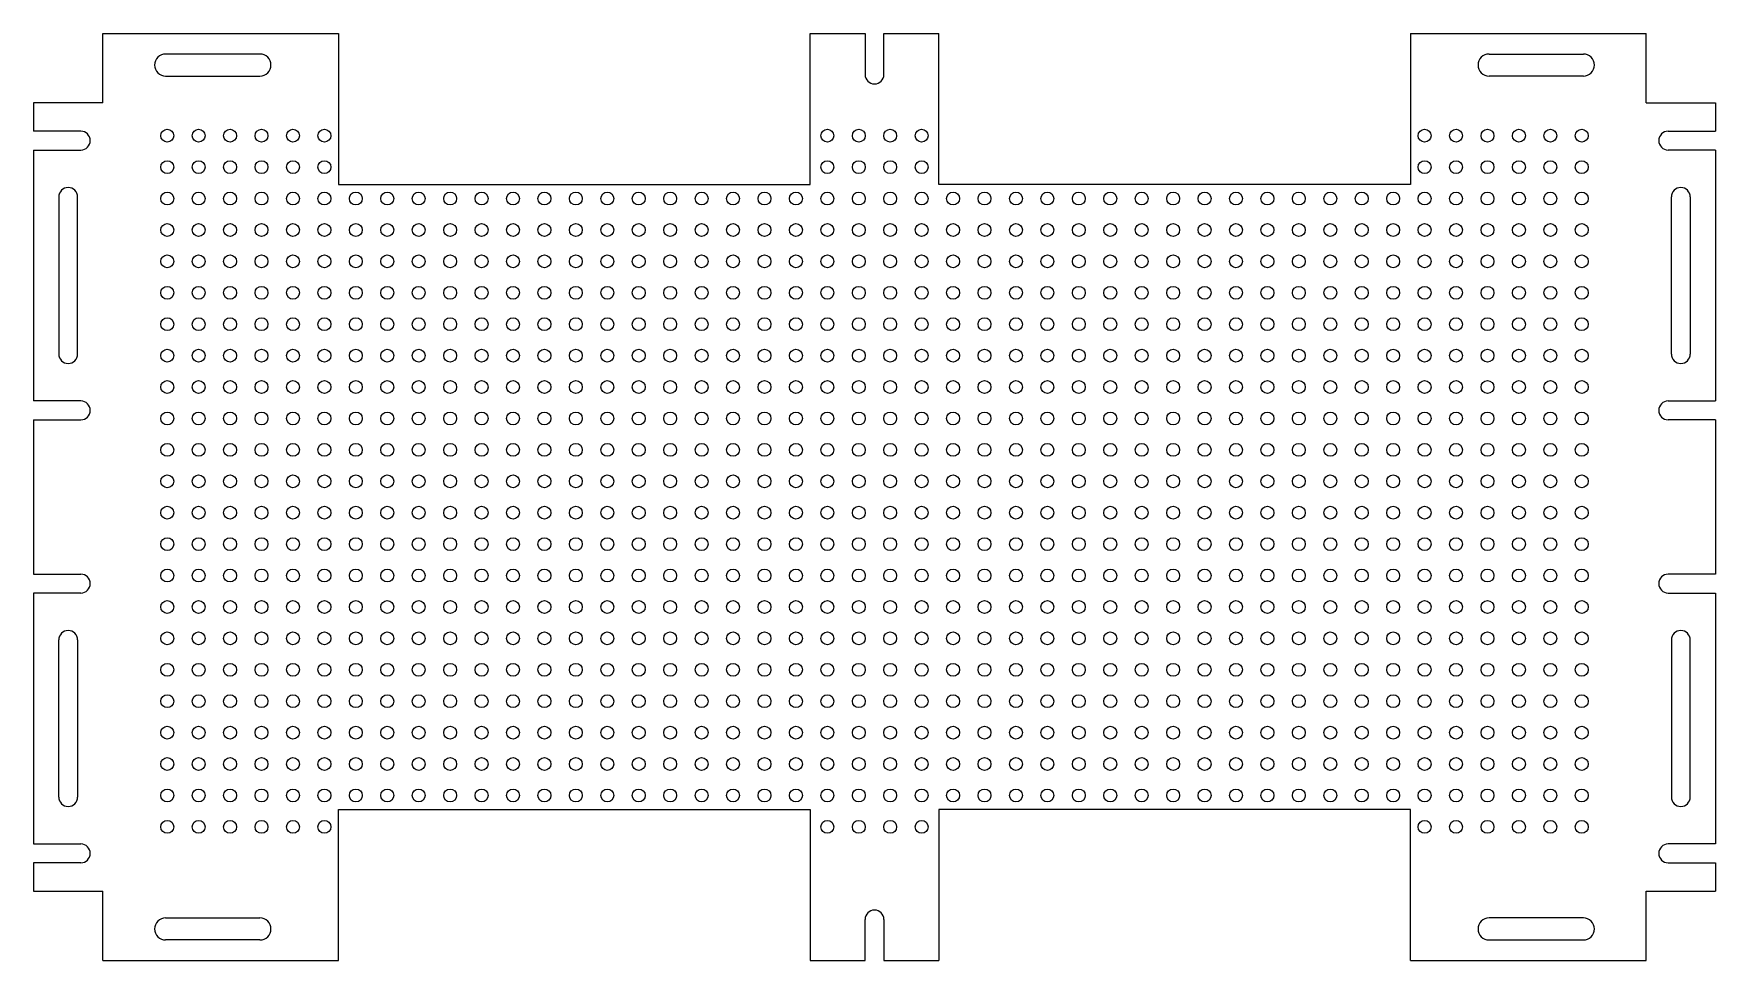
# Model space of a CAD drawing. Header units: millimetres. Extents: x 0 to 535, y -295 to 0.
import ezdxf

# ---------------------------------------------------------------- set-up
doc = ezdxf.new("R2010")
doc.units = ezdxf.units.MM

msp = doc.modelspace()

# ---------------------------------------------------------------- linework, layer by layer
at = {"color": 7, "linetype": 'Continuous', "lineweight": 25}
for p, q in [((22, -22), (22, 0)), ((22, 0), (97, 0)), ((97, 0), (97, -48)), ((247, -48), (247, 0)), ((247, 0), (264.5, 0)), ((264.5, 0), (264.5, -13)), ((270.5, -13), (270.5, 0)), ((270.5, 0), (288, 0)), ((288, -48), (288, 0)), ((438, 0), (438, -48)), ((438, 0), (513, 0)), ((513, -22), (513, 0)), ((72, -6.5), (42, -6.5)), ((463, -6.5), (493, -6.5)), ((42, -13.5), (72, -13.5)), ((493, -13.5), (463, -13.5)), ((0, -22), (0, -31.06)), ((22, -22), (0, -22)), ((513, -22), (535, -22)), ((535, -22), (535, -31.06)), ((15, -31.06), (0, -31.06)), ((520, -31.06), (535, -31.06)), ((0, -37.06), (0, -116.94)), ((0, -37.06), (15, -37.06)), ((535, -37.06), (520, -37.06)), ((535, -37.06), (535, -116.94)), ((97, -48), (247, -48)), ((438, -48), (288, -48)), ((8, -52), (8, -102)), ((14, -102), (14, -52)), ((521, -102), (521, -52)), ((527, -52), (527, -102)), ((15, -116.94), (0, -116.94)), ((520, -116.94), (535, -116.94)), ((0, -122.94), (0, -172.06)), ((0, -122.94), (15, -122.94)), ((535, -122.94), (520, -122.94)), ((535, -122.94), (535, -172.06)), ((0, -172.06), (15, -172.06)), ((535, -172.06), (520, -172.06)), ((0, -178.06), (0, -257.94)), ((15, -178.06), (0, -178.06)), ((520, -178.06), (535, -178.06)), ((535, -178.06), (535, -257.94)), ((8, -243), (8, -193)), ((14, -193), (14, -243)), ((521, -193), (521, -243)), ((527, -243), (527, -193)), ((97, -247), (247, -247)), ((97, -295), (97, -247)), ((247, -247), (247, -295)), ((438, -247), (288, -247)), ((288, -247), (288, -295)), ((438, -295), (438, -247)), ((0, -257.94), (15, -257.94)), ((535, -257.94), (520, -257.94)), ((0, -263.94), (0, -273)), ((15, -263.94), (0, -263.94)), ((520, -263.94), (535, -263.94)), ((535, -263.94), (535, -273)), ((0, -273), (22, -273)), ((22, -295), (22, -273)), ((513, -273), (535, -273)), ((513, -295), (513, -273)), ((42, -281.5), (72, -281.5)), ((264.5, -295), (264.5, -282)), ((270.5, -282), (270.5, -295)), ((493, -281.5), (463, -281.5)), ((72, -288.5), (42, -288.5)), ((463, -288.5), (493, -288.5)), ((22, -295), (97, -295)), ((247, -295), (264.5, -295)), ((270.5, -295), (288, -295)), ((438, -295), (513, -295))]:
    msp.add_line(p, q, dxfattribs=at)
for centre in [(42.5, -32.5), (52.5, -32.5), (62.5, -32.5), (72.5, -32.5), (82.5, -32.5), (92.5, -32.5), (252.5, -32.5), (262.5, -32.5), (272.5, -32.5), (282.5, -32.5), (442.5, -32.5), (452.5, -32.5), (462.5, -32.5), (472.5, -32.5), (482.5, -32.5), (492.5, -32.5), (42.5, -42.5), (52.5, -42.5), (62.5, -42.5), (72.5, -42.5), (82.5, -42.5), (92.5, -42.5), (252.5, -42.5), (262.5, -42.5), (272.5, -42.5), (282.5, -42.5), (442.5, -42.5), (452.5, -42.5), (462.5, -42.5), (472.5, -42.5), (482.5, -42.5), (492.5, -42.5), (42.5, -52.5), (52.5, -52.5), (62.5, -52.5), (72.5, -52.5), (82.5, -52.5), (92.5, -52.5), (102.5, -52.5), (112.5, -52.5), (122.5, -52.5), (132.5, -52.5), (142.5, -52.5), (152.5, -52.5), (162.5, -52.5), (172.5, -52.5), (182.5, -52.5), (192.5, -52.5), (202.5, -52.5), (212.5, -52.5), (222.5, -52.5), (232.5, -52.5), (242.5, -52.5), (252.5, -52.5), (262.5, -52.5), (272.5, -52.5), (282.5, -52.5), (292.5, -52.5), (302.5, -52.5), (312.5, -52.5), (322.5, -52.5), (332.5, -52.5), (342.5, -52.5), (352.5, -52.5), (362.5, -52.5), (372.5, -52.5), (382.5, -52.5), (392.5, -52.5), (402.5, -52.5), (412.5, -52.5), (422.5, -52.5), (432.5, -52.5), (442.5, -52.5), (452.5, -52.5), (462.5, -52.5), (472.5, -52.5), (482.5, -52.5), (492.5, -52.5), (42.5, -62.5), (52.5, -62.5), (62.5, -62.5), (72.5, -62.5), (82.5, -62.5), (92.5, -62.5), (102.5, -62.5), (112.5, -62.5), (122.5, -62.5), (132.5, -62.5), (142.5, -62.5), (152.5, -62.5), (162.5, -62.5), (172.5, -62.5), (182.5, -62.5), (192.5, -62.5), (202.5, -62.5), (212.5, -62.5), (222.5, -62.5), (232.5, -62.5), (242.5, -62.5), (252.5, -62.5), (262.5, -62.5), (272.5, -62.5), (282.5, -62.5), (292.5, -62.5), (302.5, -62.5), (312.5, -62.5), (322.5, -62.5), (332.5, -62.5), (342.5, -62.5), (352.5, -62.5), (362.5, -62.5), (372.5, -62.5), (382.5, -62.5), (392.5, -62.5), (402.5, -62.5), (412.5, -62.5), (422.5, -62.5), (432.5, -62.5), (442.5, -62.5), (452.5, -62.5), (462.5, -62.5), (472.5, -62.5), (482.5, -62.5), (492.5, -62.5), (42.5, -72.5), (52.5, -72.5), (62.5, -72.5), (72.5, -72.5), (82.5, -72.5), (92.5, -72.5), (102.5, -72.5), (112.5, -72.5), (122.5, -72.5), (132.5, -72.5), (142.5, -72.5), (152.5, -72.5), (162.5, -72.5), (172.5, -72.5), (182.5, -72.5), (192.5, -72.5), (202.5, -72.5), (212.5, -72.5), (222.5, -72.5), (232.5, -72.5), (242.5, -72.5), (252.5, -72.5), (262.5, -72.5), (272.5, -72.5), (282.5, -72.5), (292.5, -72.5), (302.5, -72.5), (312.5, -72.5), (322.5, -72.5), (332.5, -72.5), (342.5, -72.5), (352.5, -72.5), (362.5, -72.5), (372.5, -72.5), (382.5, -72.5), (392.5, -72.5), (402.5, -72.5), (412.5, -72.5), (422.5, -72.5), (432.5, -72.5), (442.5, -72.5), (452.5, -72.5), (462.5, -72.5), (472.5, -72.5), (482.5, -72.5), (492.5, -72.5), (42.5, -82.5), (52.5, -82.5), (62.5, -82.5), (72.5, -82.5), (82.5, -82.5), (92.5, -82.5), (102.5, -82.5), (112.5, -82.5), (122.5, -82.5), (132.5, -82.5), (142.5, -82.5), (152.5, -82.5), (162.5, -82.5), (172.5, -82.5), (182.5, -82.5), (192.5, -82.5), (202.5, -82.5), (212.5, -82.5), (222.5, -82.5), (232.5, -82.5), (242.5, -82.5), (252.5, -82.5), (262.5, -82.5), (272.5, -82.5), (282.5, -82.5), (292.5, -82.5), (302.5, -82.5), (312.5, -82.5), (322.5, -82.5), (332.5, -82.5), (342.5, -82.5), (352.5, -82.5), (362.5, -82.5), (372.5, -82.5), (382.5, -82.5), (392.5, -82.5), (402.5, -82.5), (412.5, -82.5), (422.5, -82.5), (432.5, -82.5), (442.5, -82.5), (452.5, -82.5), (462.5, -82.5), (472.5, -82.5), (482.5, -82.5), (492.5, -82.5), (42.5, -92.5), (52.5, -92.5), (62.5, -92.5), (72.5, -92.5), (82.5, -92.5), (92.5, -92.5), (102.5, -92.5), (112.5, -92.5), (122.5, -92.5), (132.5, -92.5), (142.5, -92.5), (152.5, -92.5), (162.5, -92.5), (172.5, -92.5), (182.5, -92.5), (192.5, -92.5), (202.5, -92.5), (212.5, -92.5), (222.5, -92.5), (232.5, -92.5), (242.5, -92.5), (252.5, -92.5), (262.5, -92.5), (272.5, -92.5), (282.5, -92.5), (292.5, -92.5), (302.5, -92.5), (312.5, -92.5), (322.5, -92.5), (332.5, -92.5), (342.5, -92.5), (352.5, -92.5), (362.5, -92.5), (372.5, -92.5), (382.5, -92.5), (392.5, -92.5), (402.5, -92.5), (412.5, -92.5), (422.5, -92.5), (432.5, -92.5), (442.5, -92.5), (452.5, -92.5), (462.5, -92.5), (472.5, -92.5), (482.5, -92.5), (492.5, -92.5), (42.5, -102.5), (52.5, -102.5), (62.5, -102.5), (72.5, -102.5), (82.5, -102.5), (92.5, -102.5), (102.5, -102.5), (112.5, -102.5), (122.5, -102.5), (132.5, -102.5), (142.5, -102.5), (152.5, -102.5), (162.5, -102.5), (172.5, -102.5), (182.5, -102.5), (192.5, -102.5), (202.5, -102.5), (212.5, -102.5), (222.5, -102.5), (232.5, -102.5), (242.5, -102.5), (252.5, -102.5), (262.5, -102.5), (272.5, -102.5), (282.5, -102.5), (292.5, -102.5), (302.5, -102.5), (312.5, -102.5), (322.5, -102.5), (332.5, -102.5), (342.5, -102.5), (352.5, -102.5), (362.5, -102.5), (372.5, -102.5), (382.5, -102.5), (392.5, -102.5), (402.5, -102.5), (412.5, -102.5), (422.5, -102.5), (432.5, -102.5), (442.5, -102.5), (452.5, -102.5), (462.5, -102.5), (472.5, -102.5), (482.5, -102.5), (492.5, -102.5), (42.5, -112.5), (52.5, -112.5), (62.5, -112.5), (72.5, -112.5), (82.5, -112.5), (92.5, -112.5), (102.5, -112.5), (112.5, -112.5), (122.5, -112.5), (132.5, -112.5), (142.5, -112.5), (152.5, -112.5), (162.5, -112.5), (172.5, -112.5), (182.5, -112.5), (192.5, -112.5), (202.5, -112.5), (212.5, -112.5), (222.5, -112.5), (232.5, -112.5), (242.5, -112.5), (252.5, -112.5), (262.5, -112.5), (272.5, -112.5), (282.5, -112.5), (292.5, -112.5), (302.5, -112.5), (312.5, -112.5), (322.5, -112.5), (332.5, -112.5), (342.5, -112.5), (352.5, -112.5), (362.5, -112.5), (372.5, -112.5), (382.5, -112.5), (392.5, -112.5), (402.5, -112.5), (412.5, -112.5), (422.5, -112.5), (432.5, -112.5), (442.5, -112.5), (452.5, -112.5), (462.5, -112.5), (472.5, -112.5), (482.5, -112.5), (492.5, -112.5), (42.5, -122.5), (52.5, -122.5), (62.5, -122.5), (72.5, -122.5), (82.5, -122.5), (92.5, -122.5), (102.5, -122.5), (112.5, -122.5), (122.5, -122.5), (132.5, -122.5), (142.5, -122.5), (152.5, -122.5), (162.5, -122.5), (172.5, -122.5), (182.5, -122.5), (192.5, -122.5), (202.5, -122.5), (212.5, -122.5), (222.5, -122.5), (232.5, -122.5), (242.5, -122.5), (252.5, -122.5), (262.5, -122.5), (272.5, -122.5), (282.5, -122.5), (292.5, -122.5), (302.5, -122.5), (312.5, -122.5), (322.5, -122.5), (332.5, -122.5), (342.5, -122.5), (352.5, -122.5), (362.5, -122.5), (372.5, -122.5), (382.5, -122.5), (392.5, -122.5), (402.5, -122.5), (412.5, -122.5), (422.5, -122.5), (432.5, -122.5), (442.5, -122.5), (452.5, -122.5), (462.5, -122.5), (472.5, -122.5), (482.5, -122.5), (492.5, -122.5), (42.5, -132.5), (52.5, -132.5), (62.5, -132.5), (72.5, -132.5), (82.5, -132.5), (92.5, -132.5), (102.5, -132.5), (112.5, -132.5), (122.5, -132.5), (132.5, -132.5), (142.5, -132.5), (152.5, -132.5), (162.5, -132.5), (172.5, -132.5), (182.5, -132.5), (192.5, -132.5), (202.5, -132.5), (212.5, -132.5), (222.5, -132.5), (232.5, -132.5), (242.5, -132.5), (252.5, -132.5), (262.5, -132.5), (272.5, -132.5), (282.5, -132.5), (292.5, -132.5), (302.5, -132.5), (312.5, -132.5), (322.5, -132.5), (332.5, -132.5), (342.5, -132.5), (352.5, -132.5), (362.5, -132.5), (372.5, -132.5), (382.5, -132.5), (392.5, -132.5), (402.5, -132.5), (412.5, -132.5), (422.5, -132.5), (432.5, -132.5), (442.5, -132.5), (452.5, -132.5), (462.5, -132.5), (472.5, -132.5), (482.5, -132.5), (492.5, -132.5), (42.5, -142.5), (52.5, -142.5), (62.5, -142.5), (72.5, -142.5), (82.5, -142.5), (92.5, -142.5), (102.5, -142.5), (112.5, -142.5), (122.5, -142.5), (132.5, -142.5), (142.5, -142.5), (152.5, -142.5), (162.5, -142.5), (172.5, -142.5), (182.5, -142.5), (192.5, -142.5), (202.5, -142.5), (212.5, -142.5), (222.5, -142.5), (232.5, -142.5), (242.5, -142.5), (252.5, -142.5), (262.5, -142.5), (272.5, -142.5), (282.5, -142.5), (292.5, -142.5), (302.5, -142.5), (312.5, -142.5), (322.5, -142.5), (332.5, -142.5), (342.5, -142.5), (352.5, -142.5), (362.5, -142.5), (372.5, -142.5), (382.5, -142.5), (392.5, -142.5), (402.5, -142.5), (412.5, -142.5), (422.5, -142.5), (432.5, -142.5), (442.5, -142.5), (452.5, -142.5), (462.5, -142.5), (472.5, -142.5), (482.5, -142.5), (492.5, -142.5), (42.5, -152.5), (52.5, -152.5), (62.5, -152.5), (72.5, -152.5), (82.5, -152.5), (92.5, -152.5), (102.5, -152.5), (112.5, -152.5), (122.5, -152.5), (132.5, -152.5), (142.5, -152.5), (152.5, -152.5), (162.5, -152.5), (172.5, -152.5), (182.5, -152.5), (192.5, -152.5), (202.5, -152.5), (212.5, -152.5), (222.5, -152.5), (232.5, -152.5), (242.5, -152.5), (252.5, -152.5), (262.5, -152.5), (272.5, -152.5), (282.5, -152.5), (292.5, -152.5), (302.5, -152.5), (312.5, -152.5), (322.5, -152.5), (332.5, -152.5), (342.5, -152.5), (352.5, -152.5), (362.5, -152.5), (372.5, -152.5), (382.5, -152.5), (392.5, -152.5), (402.5, -152.5), (412.5, -152.5), (422.5, -152.5), (432.5, -152.5), (442.5, -152.5), (452.5, -152.5), (462.5, -152.5), (472.5, -152.5), (482.5, -152.5), (492.5, -152.5), (42.5, -162.5), (52.5, -162.5), (62.5, -162.5), (72.5, -162.5), (82.5, -162.5), (92.5, -162.5), (102.5, -162.5), (112.5, -162.5), (122.5, -162.5), (132.5, -162.5), (142.5, -162.5), (152.5, -162.5), (162.5, -162.5), (172.5, -162.5), (182.5, -162.5), (192.5, -162.5), (202.5, -162.5), (212.5, -162.5), (222.5, -162.5), (232.5, -162.5), (242.5, -162.5), (252.5, -162.5), (262.5, -162.5), (272.5, -162.5), (282.5, -162.5), (292.5, -162.5), (302.5, -162.5), (312.5, -162.5), (322.5, -162.5), (332.5, -162.5), (342.5, -162.5), (352.5, -162.5), (362.5, -162.5), (372.5, -162.5), (382.5, -162.5), (392.5, -162.5), (402.5, -162.5), (412.5, -162.5), (422.5, -162.5), (432.5, -162.5), (442.5, -162.5), (452.5, -162.5), (462.5, -162.5), (472.5, -162.5), (482.5, -162.5), (492.5, -162.5), (42.5, -172.5), (52.5, -172.5), (62.5, -172.5), (72.5, -172.5), (82.5, -172.5), (92.5, -172.5), (102.5, -172.5), (112.5, -172.5), (122.5, -172.5), (132.5, -172.5), (142.5, -172.5), (152.5, -172.5), (162.5, -172.5), (172.5, -172.5), (182.5, -172.5), (192.5, -172.5), (202.5, -172.5), (212.5, -172.5), (222.5, -172.5), (232.5, -172.5), (242.5, -172.5), (252.5, -172.5), (262.5, -172.5), (272.5, -172.5), (282.5, -172.5), (292.5, -172.5), (302.5, -172.5), (312.5, -172.5), (322.5, -172.5), (332.5, -172.5), (342.5, -172.5), (352.5, -172.5), (362.5, -172.5), (372.5, -172.5), (382.5, -172.5), (392.5, -172.5), (402.5, -172.5), (412.5, -172.5), (422.5, -172.5), (432.5, -172.5), (442.5, -172.5), (452.5, -172.5), (462.5, -172.5), (472.5, -172.5), (482.5, -172.5), (492.5, -172.5), (42.5, -182.5), (52.5, -182.5), (62.5, -182.5), (72.5, -182.5), (82.5, -182.5), (92.5, -182.5), (102.5, -182.5), (112.5, -182.5), (122.5, -182.5), (132.5, -182.5), (142.5, -182.5), (152.5, -182.5), (162.5, -182.5), (172.5, -182.5), (182.5, -182.5), (192.5, -182.5), (202.5, -182.5), (212.5, -182.5), (222.5, -182.5), (232.5, -182.5), (242.5, -182.5), (252.5, -182.5), (262.5, -182.5), (272.5, -182.5), (282.5, -182.5), (292.5, -182.5), (302.5, -182.5), (312.5, -182.5), (322.5, -182.5), (332.5, -182.5), (342.5, -182.5), (352.5, -182.5), (362.5, -182.5), (372.5, -182.5), (382.5, -182.5), (392.5, -182.5), (402.5, -182.5), (412.5, -182.5), (422.5, -182.5), (432.5, -182.5), (442.5, -182.5), (452.5, -182.5), (462.5, -182.5), (472.5, -182.5), (482.5, -182.5), (492.5, -182.5), (42.5, -192.5), (52.5, -192.5), (62.5, -192.5), (72.5, -192.5), (82.5, -192.5), (92.5, -192.5), (102.5, -192.5), (112.5, -192.5), (122.5, -192.5), (132.5, -192.5), (142.5, -192.5), (152.5, -192.5), (162.5, -192.5), (172.5, -192.5), (182.5, -192.5), (192.5, -192.5), (202.5, -192.5), (212.5, -192.5), (222.5, -192.5), (232.5, -192.5), (242.5, -192.5), (252.5, -192.5), (262.5, -192.5), (272.5, -192.5), (282.5, -192.5), (292.5, -192.5), (302.5, -192.5), (312.5, -192.5), (322.5, -192.5), (332.5, -192.5), (342.5, -192.5), (352.5, -192.5), (362.5, -192.5), (372.5, -192.5), (382.5, -192.5), (392.5, -192.5), (402.5, -192.5), (412.5, -192.5), (422.5, -192.5), (432.5, -192.5), (442.5, -192.5), (452.5, -192.5), (462.5, -192.5), (472.5, -192.5), (482.5, -192.5), (492.5, -192.5), (42.5, -202.5), (52.5, -202.5), (62.5, -202.5), (72.5, -202.5), (82.5, -202.5), (92.5, -202.5), (102.5, -202.5), (112.5, -202.5), (122.5, -202.5), (132.5, -202.5), (142.5, -202.5), (152.5, -202.5), (162.5, -202.5), (172.5, -202.5), (182.5, -202.5), (192.5, -202.5), (202.5, -202.5), (212.5, -202.5), (222.5, -202.5), (232.5, -202.5), (242.5, -202.5), (252.5, -202.5), (262.5, -202.5), (272.5, -202.5), (282.5, -202.5), (292.5, -202.5), (302.5, -202.5), (312.5, -202.5), (322.5, -202.5), (332.5, -202.5), (342.5, -202.5), (352.5, -202.5), (362.5, -202.5), (372.5, -202.5), (382.5, -202.5), (392.5, -202.5), (402.5, -202.5), (412.5, -202.5), (422.5, -202.5), (432.5, -202.5), (442.5, -202.5), (452.5, -202.5), (462.5, -202.5), (472.5, -202.5), (482.5, -202.5), (492.5, -202.5), (42.5, -212.5), (52.5, -212.5), (62.5, -212.5), (72.5, -212.5), (82.5, -212.5), (92.5, -212.5), (102.5, -212.5), (112.5, -212.5), (122.5, -212.5), (132.5, -212.5), (142.5, -212.5), (152.5, -212.5), (162.5, -212.5), (172.5, -212.5), (182.5, -212.5), (192.5, -212.5), (202.5, -212.5), (212.5, -212.5), (222.5, -212.5), (232.5, -212.5), (242.5, -212.5), (252.5, -212.5), (262.5, -212.5), (272.5, -212.5), (282.5, -212.5), (292.5, -212.5), (302.5, -212.5), (312.5, -212.5), (322.5, -212.5), (332.5, -212.5), (342.5, -212.5), (352.5, -212.5), (362.5, -212.5), (372.5, -212.5), (382.5, -212.5), (392.5, -212.5), (402.5, -212.5), (412.5, -212.5), (422.5, -212.5), (432.5, -212.5), (442.5, -212.5), (452.5, -212.5), (462.5, -212.5), (472.5, -212.5), (482.5, -212.5), (492.5, -212.5), (42.5, -222.5), (52.5, -222.5), (62.5, -222.5), (72.5, -222.5), (82.5, -222.5), (92.5, -222.5), (102.5, -222.5), (112.5, -222.5), (122.5, -222.5), (132.5, -222.5), (142.5, -222.5), (152.5, -222.5), (162.5, -222.5), (172.5, -222.5), (182.5, -222.5), (192.5, -222.5), (202.5, -222.5), (212.5, -222.5), (222.5, -222.5), (232.5, -222.5), (242.5, -222.5), (252.5, -222.5), (262.5, -222.5), (272.5, -222.5), (282.5, -222.5), (292.5, -222.5), (302.5, -222.5), (312.5, -222.5), (322.5, -222.5), (332.5, -222.5), (342.5, -222.5), (352.5, -222.5), (362.5, -222.5), (372.5, -222.5), (382.5, -222.5), (392.5, -222.5), (402.5, -222.5), (412.5, -222.5), (422.5, -222.5), (432.5, -222.5), (442.5, -222.5), (452.5, -222.5), (462.5, -222.5), (472.5, -222.5), (482.5, -222.5), (492.5, -222.5), (42.5, -232.5), (52.5, -232.5), (62.5, -232.5), (72.5, -232.5), (82.5, -232.5), (92.5, -232.5), (102.5, -232.5), (112.5, -232.5), (122.5, -232.5), (132.5, -232.5), (142.5, -232.5), (152.5, -232.5), (162.5, -232.5), (172.5, -232.5), (182.5, -232.5), (192.5, -232.5), (202.5, -232.5), (212.5, -232.5), (222.5, -232.5), (232.5, -232.5), (242.5, -232.5), (252.5, -232.5), (262.5, -232.5), (272.5, -232.5), (282.5, -232.5), (292.5, -232.5), (302.5, -232.5), (312.5, -232.5), (322.5, -232.5), (332.5, -232.5), (342.5, -232.5), (352.5, -232.5), (362.5, -232.5), (372.5, -232.5), (382.5, -232.5), (392.5, -232.5), (402.5, -232.5), (412.5, -232.5), (422.5, -232.5), (432.5, -232.5), (442.5, -232.5), (452.5, -232.5), (462.5, -232.5), (472.5, -232.5), (482.5, -232.5), (492.5, -232.5), (42.5, -242.5), (52.5, -242.5), (62.5, -242.5), (72.5, -242.5), (82.5, -242.5), (92.5, -242.5), (102.5, -242.5), (112.5, -242.5), (122.5, -242.5), (132.5, -242.5), (142.5, -242.5), (152.5, -242.5), (162.5, -242.5), (172.5, -242.5), (182.5, -242.5), (192.5, -242.5), (202.5, -242.5), (212.5, -242.5), (222.5, -242.5), (232.5, -242.5), (242.5, -242.5), (252.5, -242.5), (262.5, -242.5), (272.5, -242.5), (282.5, -242.5), (292.5, -242.5), (302.5, -242.5), (312.5, -242.5), (322.5, -242.5), (332.5, -242.5), (342.5, -242.5), (352.5, -242.5), (362.5, -242.5), (372.5, -242.5), (382.5, -242.5), (392.5, -242.5), (402.5, -242.5), (412.5, -242.5), (422.5, -242.5), (432.5, -242.5), (442.5, -242.5), (452.5, -242.5), (462.5, -242.5), (472.5, -242.5), (482.5, -242.5), (492.5, -242.5), (42.5, -252.5), (52.5, -252.5), (62.5, -252.5), (72.5, -252.5), (82.5, -252.5), (92.5, -252.5), (252.5, -252.5), (262.5, -252.5), (272.5, -252.5), (282.5, -252.5), (442.5, -252.5), (452.5, -252.5), (462.5, -252.5), (472.5, -252.5), (482.5, -252.5), (492.5, -252.5)]:
    msp.add_circle(centre, 2.05, dxfattribs=at)
for centre, radius, start, end in [((42, -10), 3.5, 90, 270), ((72, -10), 3.5, 270, 90), ((463, -10), 3.5, 90, 270), ((493, -10), 3.5, 270, 90), ((267.5, -13), 3, 180, 0), ((15, -34.06), 3, 270, 90), ((520, -34.06), 3, 90, 270), ((11, -52), 3, 0, 180), ((524, -52), 3, 0, 180), ((11, -102), 3, 180, 0), ((524, -102), 3, 180, 0), ((15, -119.94), 3, 270, 90), ((520, -119.94), 3, 90, 270), ((15, -175.06), 3, 270, 90), ((520, -175.06), 3, 90, 270), ((11, -193), 3, 0, 180), ((524, -193), 3, 0, 180), ((11, -243), 3, 180, 0), ((524, -243), 3, 180, 0), ((15, -260.94), 3, 270, 90), ((520, -260.94), 3, 90, 270), ((42, -285), 3.5, 90, 270), ((72, -285), 3.5, 270, 90), ((267.5, -282), 3, 0, 180), ((463, -285), 3.5, 90, 270), ((493, -285), 3.5, 270, 90)]:
    msp.add_arc(centre, radius, start, end, dxfattribs=at)

doc.saveas('drawing.dxf')
